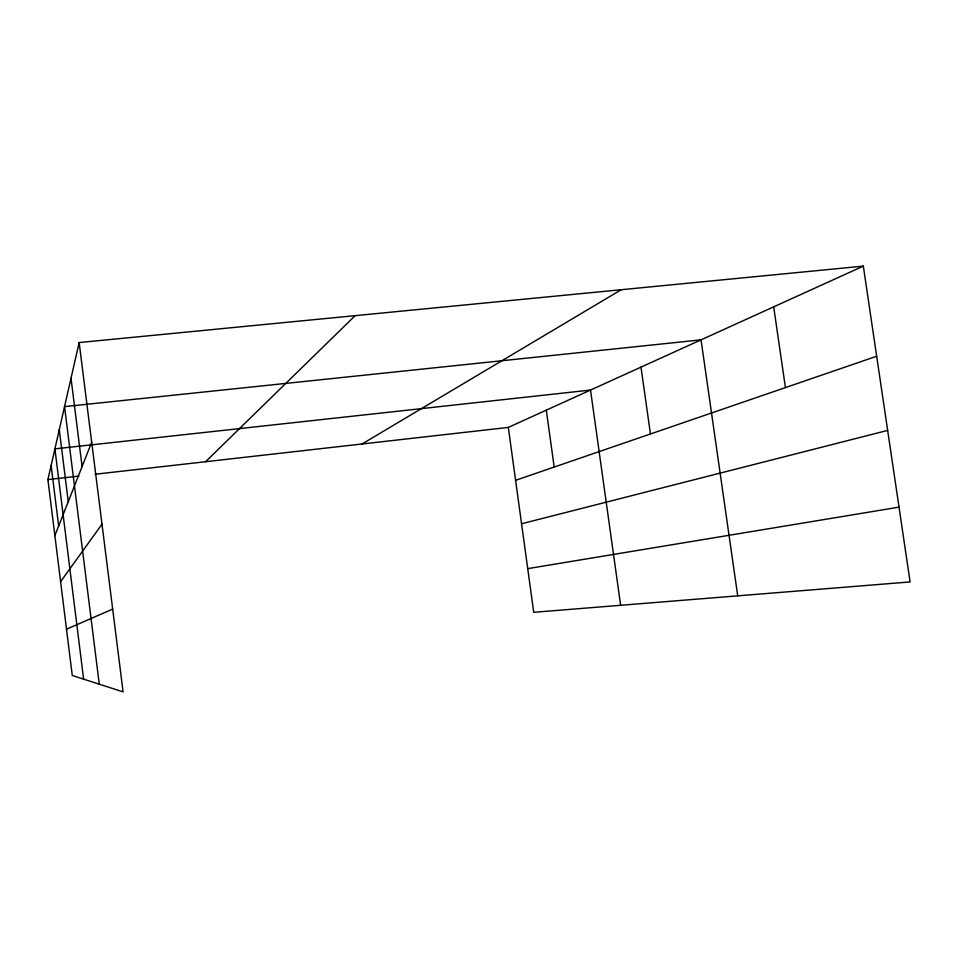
<?xml version="1.0" encoding="UTF-8"?>
<svg xmlns="http://www.w3.org/2000/svg" width="958" height="958" viewBox="0 0 958 958"><rect width="100%" height="100%" fill="white"/><g stroke="black" fill="none" stroke-linecap="round" stroke-linejoin="round"><path stroke-width="1.44" d="M79.155 342.557L123.091 691.88L72.269 675.486L47.9 479.599L79.155 342.557L863.326 266.12L910.1 581.937L533.726 612.306L508.315 427.412L863.326 266.12M54.869 535.63L91.681 442.189M60.593 581.662L102.003 524.194M205.587 461.72L355.155 315.661M362.028 443.997L621.215 289.723M66.509 629.214L112.673 609.096M515.584 480.317L876.678 356.244M521.559 523.763L887.659 430.405M527.726 568.645L899.023 507.141M47.9 479.599L78.855 476.09M95.07 474.246L508.315 427.412M773.681 306.847L785.428 387.607M737.708 595.84L701.04 339.851L64.545 406.623L99.273 684.192M640.998 367.13L650.446 433.986M620.64 605.288L590.523 390.062L54.905 448.871L83.621 679.15M546.299 410.156L554.179 467.061M71.012 378.254L82.089 466.546M59.276 429.711L68.258 501.645M51.121 465.468L58.666 526.014"/></g></svg>
